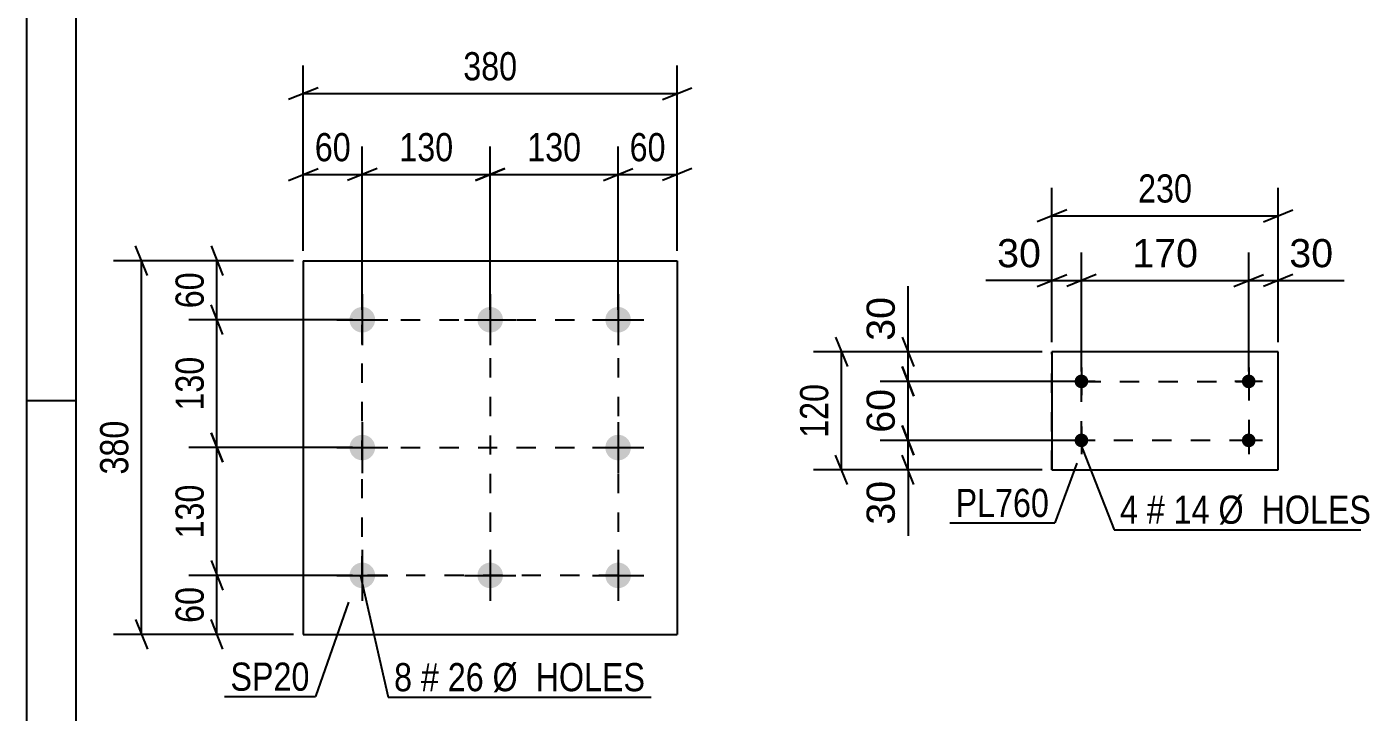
# Model space of a CAD drawing. Header units: millimetres. Extents: x 0 to 420, y 0 to 297.
# Drawn here: x 0 to 134.8, y 117.3 to 187.1 of the extents above; entities that cross this region are included whole.
import ezdxf

# ---------------------------------------------------------------- set-up
doc = ezdxf.new("R2010")
doc.units = ezdxf.units.MM
doc.linetypes.add('DXK_LINE_DOT2', pattern=[3.9198, 1.9599, -1.9599])
doc.styles.add('Arial', font='ARIAL.TTF', dxfattribs={"height": 0.2})
doc.styles.add('Arial Narrow', font='ARIALN.TTF', dxfattribs={"height": 0.2})

# ---------------------------------------------------------------- blocks, each defined once
blk = doc.blocks.new('Unknown-318464376-1115')
at = {"color": 5, "linetype": 'Continuous'}
for p, q in [((0, 297), (0, 0)), ((5, 292), (5, 5)), ((5, 149), (0, 149))]:
    blk.add_line(p, q, dxfattribs=at)
blk = doc.blocks.new('Bolt-318464376-2735 - 2701')
at = {"linetype": 'Continuous'}
for points in [[(107.22, 150.28, -1), (107.22, 151.68, -1)], [(124.22, 150.28, -1), (124.22, 151.68, -1)], [(107.22, 144.28, -1), (107.22, 145.68, -1)], [(124.22, 144.28, -1), (124.22, 145.68, -1)]]:
    blk.add_hatch(color=1, dxfattribs=at).paths.add_polyline_path(points)
at = {"color": 1, "linetype": 'Continuous'}
for p, q in [((107.22, 152.38), (107.22, 149.58)), ((124.22, 152.38), (124.22, 149.58)), ((108.62, 150.98), (105.82, 150.98)), ((125.62, 150.98), (122.82, 150.98)), ((107.22, 146.38), (107.22, 143.58)), ((124.22, 146.38), (124.22, 143.58)), ((108.62, 144.98), (105.82, 144.98)), ((125.62, 144.98), (122.82, 144.98))]:
    blk.add_line(p, q, dxfattribs=at)
blk = doc.blocks.new('Part-318464376-2750 - 2701')
at = {"color": 2, "linetype": 'Continuous'}
for p, q in [((104.22, 153.98), (104.22, 141.98)), ((127.22, 153.98), (104.22, 153.98)), ((127.22, 141.98), (127.22, 153.98)), ((104.22, 141.98), (127.22, 141.98))]:
    blk.add_line(p, q, dxfattribs=at)
at = {"color": 7, "linetype": 'DXK_LINE_DOT2'}
for p, q in [((104.22, 141.98), (104.22, 153.98)), ((127.22, 141.98), (127.22, 153.98))]:
    blk.add_line(p, q, dxfattribs=at)
blk = doc.blocks.new('Bolt-318464376-2427 - 2393')
at = {"linetype": 'Continuous'}
for points in [[(34.13, 158.55, -1), (34.13, 155.95, -1)], [(47.13, 158.55, -1), (47.13, 155.95, -1)], [(60.13, 158.55, -1), (60.13, 155.95, -1)], [(34.13, 145.55, -1), (34.13, 142.95, -1)], [(60.13, 145.55, -1), (60.13, 142.95, -1)], [(34.13, 132.55, -1), (34.13, 129.95, -1)], [(47.13, 132.55, -1), (47.13, 129.95, -1)], [(60.13, 132.55, -1), (60.13, 129.95, -1)]]:
    blk.add_hatch(color=1, dxfattribs=at).paths.add_polyline_path(points)
at = {"color": 1, "linetype": 'Continuous'}
for p, q in [((34.13, 159.85), (34.13, 154.65)), ((47.13, 159.85), (47.13, 154.65)), ((60.13, 159.85), (60.13, 154.65)), ((31.53, 157.25), (36.73, 157.25)), ((44.53, 157.25), (49.73, 157.25)), ((57.53, 157.25), (62.73, 157.25)), ((34.13, 146.85), (34.13, 141.65)), ((60.13, 146.85), (60.13, 141.65)), ((31.53, 144.25), (36.73, 144.25)), ((57.53, 144.25), (62.73, 144.25)), ((34.13, 133.85), (34.13, 128.65)), ((47.13, 133.85), (47.13, 128.65)), ((60.13, 133.85), (60.13, 128.65)), ((31.53, 131.25), (36.73, 131.25)), ((44.53, 131.25), (49.73, 131.25)), ((57.53, 131.25), (62.73, 131.25))]:
    blk.add_line(p, q, dxfattribs=at)
blk = doc.blocks.new('Part-318464376-2442 - 2393')
at = {"color": 2, "linetype": 'Continuous'}
for p, q in [((28.13, 163.25), (28.13, 125.25)), ((28.13, 163.25), (66.13, 163.25)), ((66.13, 163.25), (66.13, 125.25)), ((28.13, 125.25), (66.13, 125.25))]:
    blk.add_line(p, q, dxfattribs=at)
blk = doc.blocks.new('Rectangle-318464376-2835 - 2701')
at = {"color": 1, "linetype": 'DXK_LINE_DOT2'}
blk.add_lwpolyline([(107.22, 150.98), (124.22, 150.98), (124.22, 144.98), (107.22, 144.98), (107.22, 150.98)], close=True, dxfattribs=at)
blk = doc.blocks.new('Rectangle-318464376-2529 - 2393')
at = {"color": 1, "linetype": 'DXK_LINE_DOT2'}
blk.add_lwpolyline([(34.13, 157.25), (60.13, 157.25), (60.13, 131.25), (34.13, 131.25), (34.13, 157.25)], close=True, dxfattribs=at)
blk = doc.blocks.new('Line-318464376-2515 - 2393')
at = {"color": 1, "linetype": 'DXK_LINE_DOT2'}
blk.add_line((47.13, 157.25), (47.13, 131.25), dxfattribs=at)
blk = doc.blocks.new('Line-318464376-2522 - 2393')
at = {"color": 1, "linetype": 'DXK_LINE_DOT2'}
blk.add_line((34.13, 144.25), (60.13, 144.25), dxfattribs=at)
blk = doc.blocks.new('StraightDimension-318464376-2762 - 2701')
at = {"color": 7, "linetype": 'Continuous'}
for p, q in [((89, 152.48), (90.2, 149.48)), ((106.22, 150.98), (86.75, 150.98)), ((89.6, 144.98), (89.6, 150.98)), ((90.2, 143.48), (89, 146.48)), ((106.22, 144.98), (86.75, 144.98))]:
    blk.add_line(p, q, dxfattribs=at)
at = {"color": 0}
blk.add_wipeout([(88.85, 150.81), (84.65, 150.81), (84.65, 145.16), (88.85, 145.16)], dxfattribs=at)
at = {"color": 3, "style": 'Arial'}
blk.add_text('60', height=2.865, rotation=90.0002, dxfattribs=at).set_placement((88.25, 145.76))
blk = doc.blocks.new('StraightDimension-318464376-2814 - 2701')
at = {"color": 7, "linetype": 'Continuous'}
for p, q in [((82.23, 155.48), (83.43, 152.48)), ((103.22, 153.98), (79.98, 153.98)), ((82.83, 141.98), (82.83, 153.98)), ((83.43, 140.48), (82.23, 143.48)), ((103.22, 141.98), (79.98, 141.98))]:
    blk.add_line(p, q, dxfattribs=at)
at = {"color": 0}
blk.add_wipeout([(82.08, 151.33), (77.88, 151.33), (77.88, 144.64), (82.08, 144.64)], dxfattribs=at)
at = {"color": 3, "style": 'Arial Narrow'}
blk.add_text('120', height=2.863, rotation=90.0002, dxfattribs=at).set_placement((81.48, 145.24))
blk = doc.blocks.new('StraightDimension-318464376-2772 - 2701')
at = {"color": 7, "linetype": 'Continuous'}
for p, q in [((89, 146.48), (90.2, 143.48)), ((106.22, 144.98), (86.75, 144.98)), ((89.6, 141.98), (89.6, 144.98)), ((90.2, 140.48), (89, 143.48)), ((103.22, 141.98), (86.75, 141.98)), ((89.6, 141.98), (89.6, 135.29)), ((89.6, 141.98), (89.6, 135.29))]:
    blk.add_line(p, q, dxfattribs=at)
at = {"color": 0}
blk.add_wipeout([(88.85, 141.46), (84.65, 141.46), (84.65, 135.81), (88.85, 135.81)], dxfattribs=at)
at = {"color": 3, "style": 'Arial'}
blk.add_text('30', height=2.865, rotation=90.0002, dxfattribs=at).set_placement((88.25, 136.41))
blk = doc.blocks.new('StraightDimension-318464376-2752 - 2701')
at = {"color": 7, "linetype": 'Continuous'}
for p, q in [((89.6, 153.98), (89.6, 160.68)), ((89.6, 153.98), (89.6, 160.68)), ((89, 155.48), (90.2, 152.48)), ((103.22, 153.98), (86.75, 153.98)), ((89.6, 150.98), (89.6, 153.98)), ((90.2, 149.48), (89, 152.48)), ((106.22, 150.98), (86.75, 150.98))]:
    blk.add_line(p, q, dxfattribs=at)
at = {"color": 0}
blk.add_wipeout([(88.85, 160.16), (84.65, 160.16), (84.65, 154.51), (88.85, 154.51)], dxfattribs=at)
at = {"color": 3, "style": 'Arial'}
blk.add_text('30', height=2.865, rotation=90.0002, dxfattribs=at).set_placement((88.25, 155.11))
blk = doc.blocks.new('StraightDimension-318464376-2783 - 2701')
at = {"color": 7, "linetype": 'Continuous'}
for p, q in [((104.22, 154.98), (104.22, 164.09)), ((107.22, 151.98), (107.22, 164.09)), ((102.72, 160.64), (105.72, 161.84)), ((108.72, 161.84), (105.72, 160.64)), ((104.22, 161.24), (97.52, 161.24)), ((104.22, 161.24), (97.52, 161.24)), ((104.22, 161.24), (107.22, 161.24))]:
    blk.add_line(p, q, dxfattribs=at)
at = {"color": 0}
blk.add_wipeout([(103.7, 161.99), (103.7, 166.19), (98.05, 166.19), (98.05, 161.99)], dxfattribs=at)
at = {"color": 3, "style": 'Arial'}
blk.add_text('30', height=2.865, dxfattribs=at).set_placement((98.65, 162.59))
blk = doc.blocks.new('StraightDimension-318464376-2793 - 2701')
at = {"color": 7, "linetype": 'Continuous'}
for p, q in [((107.22, 151.98), (107.22, 164.09)), ((124.22, 151.98), (124.22, 164.09)), ((108.72, 161.84), (105.72, 160.64)), ((122.72, 160.64), (125.72, 161.84)), ((107.22, 161.24), (124.22, 161.24))]:
    blk.add_line(p, q, dxfattribs=at)
at = {"color": 0}
blk.add_wipeout([(119.66, 161.99), (119.66, 166.19), (111.79, 166.19), (111.79, 161.99)], dxfattribs=at)
at = {"color": 3, "style": 'Arial'}
blk.add_text('170', height=2.865, dxfattribs=at).set_placement((112.39, 162.59))
blk = doc.blocks.new('StraightDimension-318464376-2803 - 2701')
at = {"color": 7, "linetype": 'Continuous'}
for p, q in [((124.22, 151.98), (124.22, 164.09)), ((127.22, 154.98), (127.22, 164.09)), ((122.72, 160.64), (125.72, 161.84)), ((128.72, 161.84), (125.72, 160.64)), ((124.22, 161.24), (127.22, 161.24)), ((127.22, 161.24), (133.92, 161.24)), ((127.22, 161.24), (133.92, 161.24))]:
    blk.add_line(p, q, dxfattribs=at)
at = {"color": 0}
blk.add_wipeout([(133.39, 161.99), (133.39, 166.19), (127.75, 166.19), (127.75, 161.99)], dxfattribs=at)
at = {"color": 3, "style": 'Arial'}
blk.add_text('30', height=2.865, dxfattribs=at).set_placement((128.35, 162.59))
blk = doc.blocks.new('StraightDimension-318464376-2825 - 2701')
at = {"color": 7, "linetype": 'Continuous'}
for p, q in [((104.22, 154.98), (104.22, 170.67)), ((127.22, 154.98), (127.22, 170.67)), ((105.72, 168.42), (102.72, 167.22)), ((104.22, 167.82), (127.22, 167.82)), ((125.72, 167.22), (128.72, 168.42))]:
    blk.add_line(p, q, dxfattribs=at)
at = {"color": 0}
blk.add_wipeout([(119.06, 168.57), (119.06, 172.77), (112.38, 172.77), (112.38, 168.57)], dxfattribs=at)
at = {"color": 3, "style": 'Arial Narrow'}
blk.add_text('230', height=2.863, dxfattribs=at).set_placement((112.98, 169.17))
blk = doc.blocks.new('StraightDimension-318464376-2444 - 2393')
at = {"color": 7, "linetype": 'Continuous'}
for p, q in [((18.76, 164.75), (19.96, 161.75)), ((27.13, 163.25), (16.51, 163.25)), ((19.36, 157.25), (19.36, 163.25)), ((19.96, 155.75), (18.76, 158.75)), ((33.13, 157.25), (16.51, 157.25))]:
    blk.add_line(p, q, dxfattribs=at)
at = {"color": 0}
blk.add_wipeout([(18.61, 162.68), (14.41, 162.68), (14.41, 157.82), (18.61, 157.82)], dxfattribs=at)
at = {"color": 3, "style": 'Arial Narrow'}
blk.add_text('60', height=2.863, rotation=90.0002, dxfattribs=at).set_placement((18.01, 158.42))
blk = doc.blocks.new('StraightDimension-318464376-2454 - 2393')
at = {"color": 7, "linetype": 'Continuous'}
for p, q in [((18.76, 132.75), (19.96, 129.75)), ((33.13, 131.25), (16.51, 131.25)), ((19.36, 125.25), (19.36, 131.25)), ((19.96, 123.75), (18.76, 126.75)), ((27.13, 125.25), (16.51, 125.25))]:
    blk.add_line(p, q, dxfattribs=at)
at = {"color": 0}
blk.add_wipeout([(18.61, 130.68), (14.41, 130.68), (14.41, 125.82), (18.61, 125.82)], dxfattribs=at)
at = {"color": 3, "style": 'Arial Narrow'}
blk.add_text('60', height=2.863, rotation=90.0002, dxfattribs=at).set_placement((18.01, 126.42))
blk = doc.blocks.new('StraightDimension-318464376-2469 - 2393')
at = {"color": 7, "linetype": 'Continuous'}
for p, q in [((12.29, 161.75), (11.09, 164.75)), ((27.13, 163.25), (8.84, 163.25)), ((11.69, 125.25), (11.69, 163.25)), ((11.09, 126.75), (12.29, 123.75)), ((27.13, 125.25), (8.84, 125.25))]:
    blk.add_line(p, q, dxfattribs=at)
at = {"color": 0}
blk.add_wipeout([(10.94, 147.59), (6.74, 147.59), (6.74, 140.91), (10.94, 140.91)], dxfattribs=at)
at = {"color": 3, "style": 'Arial Narrow'}
blk.add_text('380', height=2.863, rotation=90.0002, dxfattribs=at).set_placement((10.34, 141.51))
blk = doc.blocks.new('StraightDimension-318464376-2480 - 2393')
at = {"color": 7, "linetype": 'Continuous'}
for p, q in [((60.13, 158.25), (60.13, 174.87)), ((66.13, 164.25), (66.13, 174.87)), ((58.63, 171.42), (61.63, 172.62)), ((67.63, 172.62), (64.63, 171.42)), ((60.13, 172.02), (66.13, 172.02))]:
    blk.add_line(p, q, dxfattribs=at)
at = {"color": 0}
blk.add_wipeout([(65.56, 172.77), (65.56, 176.97), (60.7, 176.97), (60.7, 172.77)], dxfattribs=at)
at = {"color": 3, "style": 'Arial Narrow'}
blk.add_text('60', height=2.863, dxfattribs=at).set_placement((61.3, 173.37))
blk = doc.blocks.new('StraightDimension-318464376-4872 - 2393')
at = {"color": 7, "linetype": 'Continuous'}
for p, q in [((19.96, 155.75), (18.76, 158.75)), ((33.13, 157.25), (16.51, 157.25)), ((19.36, 144.25), (19.36, 157.25)), ((18.76, 145.75), (19.96, 142.75)), ((33.13, 144.25), (16.51, 144.25))]:
    blk.add_line(p, q, dxfattribs=at)
at = {"color": 0}
blk.add_wipeout([(18.61, 154.09), (14.41, 154.09), (14.41, 147.41), (18.61, 147.41)], dxfattribs=at)
at = {"color": 3, "style": 'Arial Narrow'}
blk.add_text('130', height=2.863, rotation=90.0002, dxfattribs=at).set_placement((18.01, 148.01))
blk = doc.blocks.new('StraightDimension-318464376-2490 - 2393')
at = {"color": 7, "linetype": 'Continuous'}
for p, q in [((28.13, 164.25), (28.13, 174.87)), ((34.13, 158.25), (34.13, 174.87)), ((26.63, 171.42), (29.63, 172.62)), ((35.63, 172.62), (32.63, 171.42)), ((28.13, 172.02), (34.13, 172.02))]:
    blk.add_line(p, q, dxfattribs=at)
at = {"color": 0}
blk.add_wipeout([(33.56, 172.77), (33.56, 176.97), (28.7, 176.97), (28.7, 172.77)], dxfattribs=at)
at = {"color": 3, "style": 'Arial Narrow'}
blk.add_text('60', height=2.863, dxfattribs=at).set_placement((29.3, 173.37))
blk = doc.blocks.new('StraightDimension-318464376-2505 - 2393')
at = {"color": 7, "linetype": 'Continuous'}
for p, q in [((28.13, 164.25), (28.13, 183.1)), ((66.13, 164.25), (66.13, 183.1)), ((29.63, 180.85), (26.63, 179.65)), ((64.63, 179.65), (67.63, 180.85)), ((28.13, 180.25), (66.13, 180.25))]:
    blk.add_line(p, q, dxfattribs=at)
at = {"color": 0}
blk.add_wipeout([(50.47, 181), (50.47, 185.2), (43.79, 185.2), (43.79, 181)], dxfattribs=at)
at = {"color": 3, "style": 'Arial Narrow'}
blk.add_text('380', height=2.863, dxfattribs=at).set_placement((44.39, 181.6))
blk = doc.blocks.new('StraightDimension-318464376-4870 - 2393')
at = {"color": 7, "linetype": 'Continuous'}
for p, q in [((19.96, 142.75), (18.76, 145.75)), ((33.13, 144.25), (16.51, 144.25)), ((19.36, 131.25), (19.36, 144.25)), ((18.76, 132.75), (19.96, 129.75)), ((33.13, 131.25), (16.51, 131.25))]:
    blk.add_line(p, q, dxfattribs=at)
at = {"color": 0}
blk.add_wipeout([(18.61, 141.09), (14.41, 141.09), (14.41, 134.41), (18.61, 134.41)], dxfattribs=at)
at = {"color": 3, "style": 'Arial Narrow'}
blk.add_text('130', height=2.863, rotation=90.0002, dxfattribs=at).set_placement((18.01, 135.01))
blk = doc.blocks.new('StraightDimension-318464376-4892 - 2393')
at = {"color": 7, "linetype": 'Continuous'}
for p, q in [((34.13, 158.25), (34.13, 174.87)), ((47.13, 158.25), (47.13, 174.87)), ((35.63, 172.62), (32.63, 171.42)), ((45.63, 171.42), (48.63, 172.62)), ((34.13, 172.02), (47.13, 172.02))]:
    blk.add_line(p, q, dxfattribs=at)
at = {"color": 0}
blk.add_wipeout([(43.97, 172.77), (43.97, 176.97), (37.29, 176.97), (37.29, 172.77)], dxfattribs=at)
at = {"color": 3, "style": 'Arial Narrow'}
blk.add_text('130', height=2.863, dxfattribs=at).set_placement((37.89, 173.37))
blk = doc.blocks.new('StraightDimension-318464376-4894 - 2393')
at = {"color": 7, "linetype": 'Continuous'}
for p, q in [((47.13, 158.25), (47.13, 174.87)), ((60.13, 158.25), (60.13, 174.87)), ((48.63, 172.62), (45.63, 171.42)), ((58.63, 171.42), (61.63, 172.62)), ((47.13, 172.02), (60.13, 172.02))]:
    blk.add_line(p, q, dxfattribs=at)
at = {"color": 0}
blk.add_wipeout([(56.97, 172.77), (56.97, 176.97), (50.29, 176.97), (50.29, 172.77)], dxfattribs=at)
at = {"color": 3, "style": 'Arial Narrow'}
blk.add_text('130', height=2.863, dxfattribs=at).set_placement((50.89, 173.37))
blk = doc.blocks.new('Mark-318464376-2731 - 2701')
at = {"color": 0}
for points in [[(112.97, 136.5), (112.97, 139.5), (111.14, 139.5), (111.14, 136.5)], [(115.69, 136.5), (115.69, 139.5), (113.87, 139.5), (113.87, 136.5)], [(120.25, 136.5), (120.25, 139.5), (116.59, 139.5), (116.59, 136.5)], [(136.68, 136.5), (136.68, 139.5), (121.15, 139.5), (121.15, 136.5)]]:
    blk.add_wipeout(points, dxfattribs=at)
for points in [[(112.97, 136.5), (112.97, 139.5), (111.14, 139.5), (111.14, 136.5)], [(115.69, 136.5), (115.69, 139.5), (113.87, 139.5), (113.87, 136.5)], [(120.25, 136.5), (120.25, 139.5), (116.59, 139.5), (116.59, 136.5)], [(136.68, 136.5), (136.68, 139.5), (121.15, 139.5), (121.15, 136.5)]]:
    blk.add_wipeout(points, dxfattribs=at)
at = {"color": 7, "linetype": 'Continuous'}
for p, q in [((107.06, 144.81), (110.54, 135.9)), ((110.54, 135.9), (137.28, 135.9))]:
    blk.add_line(p, q, dxfattribs=at)
at = {"color": 3, "style": 'Arial Narrow'}
for s, height, p in [('4', 2.86, (111.14, 136.5)), ('#', 2.86, (113.87, 136.5)), ('14', 2.863, (116.59, 136.5)), ('Ø  HOLES', 2.863, (121.15, 136.5))]:
    blk.add_text(s, height=height, dxfattribs=at).set_placement(p)
blk = doc.blocks.new('Mark-318464376-2746 - 2701')
at = {"color": 0}
blk.add_wipeout([(103.93, 137.19), (103.93, 140.19), (94.43, 140.19), (94.43, 137.19)], dxfattribs=at)
blk.add_wipeout([(103.93, 137.19), (103.93, 140.19), (94.43, 140.19), (94.43, 137.19)], dxfattribs=at)
at = {"color": 30, "linetype": 'Continuous'}
for p in [(106.75, 142.67), (93.83, 136.59)]:
    blk.add_line(p, (104.53, 136.59), dxfattribs=at)
at = {"color": 3, "style": 'Arial Narrow'}
blk.add_text('PL760', height=2.863, dxfattribs=at).set_placement((94.43, 137.19))
blk = doc.blocks.new('Mark-318464376-2438 - 2393')
at = {"color": 0}
blk.add_wipeout([(28.77, 119.52), (28.77, 122.52), (20.73, 122.52), (20.73, 119.52)], dxfattribs=at)
blk.add_wipeout([(28.77, 119.52), (28.77, 122.52), (20.73, 122.52), (20.73, 119.52)], dxfattribs=at)
at = {"color": 30, "linetype": 'Continuous'}
for p in [(32.74, 128.52), (20.13, 118.92)]:
    blk.add_line(p, (29.37, 118.92), dxfattribs=at)
at = {"color": 3, "style": 'Arial Narrow'}
blk.add_text('SP20', height=2.863, dxfattribs=at).set_placement((20.73, 119.52))
blk = doc.blocks.new('Mark-318464376-2423 - 2393')
at = {"color": 0}
for points in [[(39.19, 119.47), (39.19, 122.47), (37.36, 122.47), (37.36, 119.47)], [(41.92, 119.47), (41.92, 122.47), (40.09, 122.47), (40.09, 119.47)], [(46.47, 119.47), (46.47, 122.47), (42.82, 122.47), (42.82, 119.47)], [(62.9, 119.47), (62.9, 122.47), (47.37, 122.47), (47.37, 119.47)]]:
    blk.add_wipeout(points, dxfattribs=at)
for points in [[(39.19, 119.47), (39.19, 122.47), (37.36, 122.47), (37.36, 119.47)], [(41.92, 119.47), (41.92, 122.47), (40.09, 122.47), (40.09, 119.47)], [(46.47, 119.47), (46.47, 122.47), (42.82, 122.47), (42.82, 119.47)], [(62.9, 119.47), (62.9, 122.47), (47.37, 122.47), (47.37, 119.47)]]:
    blk.add_wipeout(points, dxfattribs=at)
at = {"color": 7, "linetype": 'Continuous'}
for p, q in [((33.93, 131.19), (36.76, 118.87)), ((36.76, 118.87), (63.5, 118.87))]:
    blk.add_line(p, q, dxfattribs=at)
at = {"color": 3, "style": 'Arial Narrow'}
for s, height, p in [('8', 2.86, (37.36, 119.47)), ('#', 2.86, (40.09, 119.47)), ('26', 2.863, (42.82, 119.47)), ('Ø  HOLES', 2.863, (47.37, 119.47))]:
    blk.add_text(s, height=height, dxfattribs=at).set_placement(p)

msp = doc.modelspace()

# ---------------------------------------------------------------- block references
for name in ['Unknown-318464376-1115', 'Part-318464376-2442 - 2393', 'Bolt-318464376-2427 - 2393', 'Rectangle-318464376-2529 - 2393', 'Line-318464376-2515 - 2393', 'Part-318464376-2750 - 2701', 'Bolt-318464376-2735 - 2701', 'Rectangle-318464376-2835 - 2701', 'Line-318464376-2522 - 2393']:
    msp.add_blockref(name, (0, 0))

# ---------------------------------------------------------------- next in the draw order: block references
for name in ['StraightDimension-318464376-2480 - 2393', 'StraightDimension-318464376-2444 - 2393', 'StraightDimension-318464376-2762 - 2701', 'Mark-318464376-2731 - 2701', 'StraightDimension-318464376-2454 - 2393', 'Mark-318464376-2423 - 2393']:
    msp.add_blockref(name, (0, 0))

# ---------------------------------------------------------------- next in the draw order: block references
for name in ['StraightDimension-318464376-2469 - 2393', 'StraightDimension-318464376-2814 - 2701']:
    msp.add_blockref(name, (0, 0))

# ---------------------------------------------------------------- next in the draw order: block references
for name in ['StraightDimension-318464376-2752 - 2701', 'StraightDimension-318464376-4872 - 2393', 'StraightDimension-318464376-2772 - 2701', 'Mark-318464376-2438 - 2393']:
    msp.add_blockref(name, (0, 0))

# ---------------------------------------------------------------- next in the draw order: block references
for name in ['StraightDimension-318464376-2490 - 2393', 'StraightDimension-318464376-2783 - 2701', 'StraightDimension-318464376-4870 - 2393', 'Mark-318464376-2746 - 2701']:
    msp.add_blockref(name, (0, 0))

# ---------------------------------------------------------------- next in the draw order: block references
for name in ['StraightDimension-318464376-2505 - 2393', 'StraightDimension-318464376-2793 - 2701']:
    msp.add_blockref(name, (0, 0))

# ---------------------------------------------------------------- next in the draw order: block references
for name in ['StraightDimension-318464376-4892 - 2393', 'StraightDimension-318464376-2803 - 2701']:
    msp.add_blockref(name, (0, 0))

# ---------------------------------------------------------------- next in the draw order: block references
for name in ['StraightDimension-318464376-4894 - 2393', 'StraightDimension-318464376-2825 - 2701']:
    msp.add_blockref(name, (0, 0))

doc.saveas('drawing.dxf')
